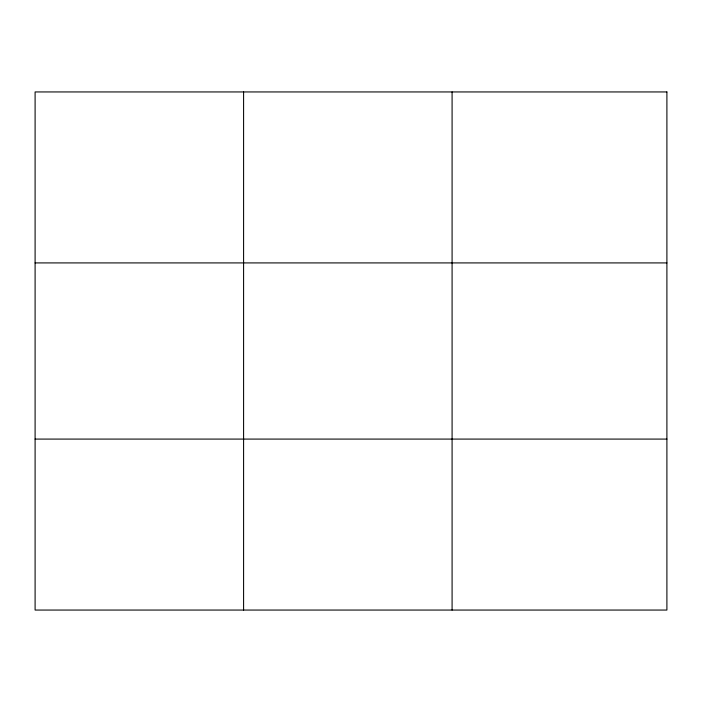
<?xml version="1.0" encoding="UTF-8"?>
<svg xmlns="http://www.w3.org/2000/svg" width="702" height="702" viewBox="0 0 702 702"><rect width="100%" height="100%" fill="white"/><g stroke="black" fill="none" stroke-linecap="round" stroke-linejoin="round"><path stroke-width="1.05" d="M243.594 91.944L243.594 610.056M452.088 91.944L452.088 610.056M35.1 262.917L666.9 262.917M35.1 439.083L666.9 439.083M666.9 91.944L666.9 610.056L35.1 610.056L35.1 91.944L666.9 91.944"/></g></svg>
